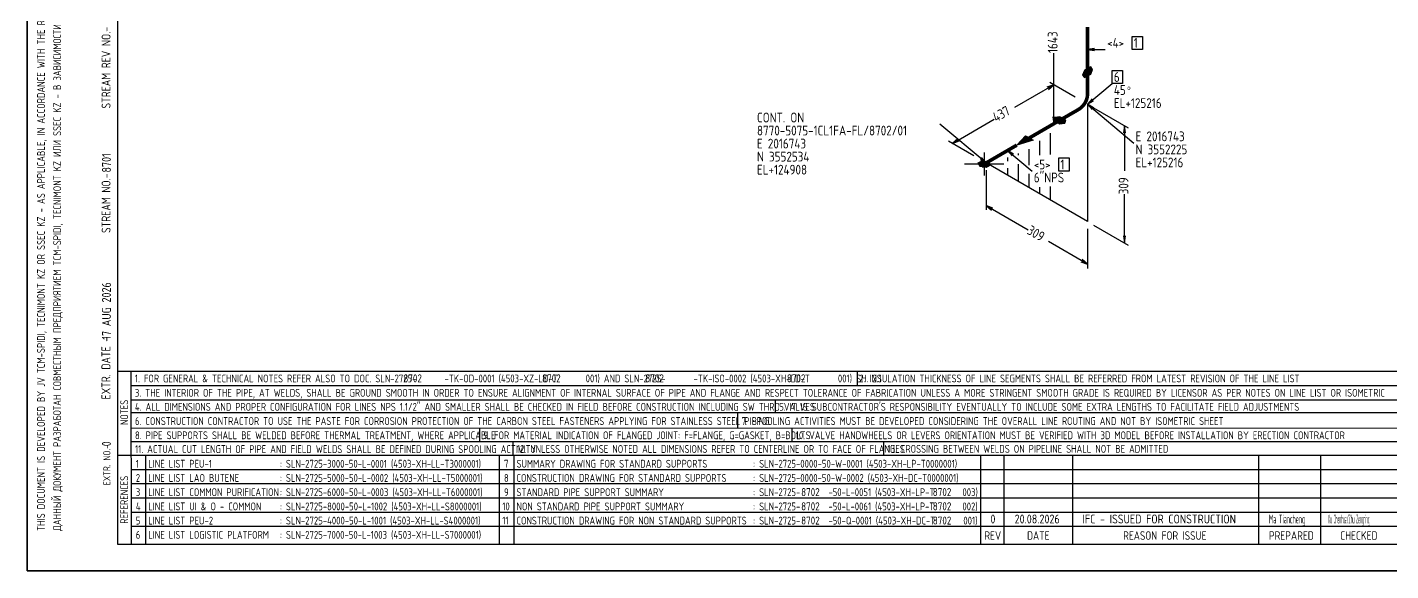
# Model space of a CAD drawing. Extents: x 0 to 594, y 0 to 420.
# Drawn here: x 0 to 383.2, y 0 to 152.9 of the extents above; entities that cross this region are included whole.
import ezdxf

# ---------------------------------------------------------------- set-up
doc = ezdxf.new("R2010")
doc.units = 0
doc.header["$MEASUREMENT"] = 0
doc.linetypes.add('BORDER_2012_SLN$0$8001.Solid', pattern=[0])
for name, color, linetype, lineweight in [('BORDER_2012_SLN$0$BG_01', 7, 'BORDER_2012_SLN$0$8001.Solid', 25), ('BORDER_2012_SLN$0$BG_02', 7, 'BORDER_2012_SLN$0$8001.Solid', 25), ('BORDER_2012_SLN$0$BG_Level_1', 7, 'BORDER_2012_SLN$0$8001.Solid', 25), ('BORDER_2012_SLN$0$Level_1', 7, 'BORDER_2012_SLN$0$8001.Solid', 25), ('BORDER_2012_SLN$0$Level_18', 7, 'BORDER_2012_SLN$0$8001.Solid', 25)]:
    doc.layers.add(name, color=color, linetype=linetype, lineweight=lineweight)
doc.layers.add('GT_1', color=7, linetype='Continuous')
doc.styles.add('BORDER_2012_SLN$0$GOST type A', font='GOST type A')
doc.styles.add('HTX1', font='')
doc.styles.get('HTX1').set_extended_font_data('GOST type A')

# ---------------------------------------------------------------- blocks, each defined once
blk = doc.blocks.new('BORDER_2012_SLN')
at = {"layer": 'BORDER_2012_SLN$0$BG_Level_1', "color": 7, "lineweight": -3}
for p, q in [((402.7, 56), (25.4, 56)), ((29.11, 56), (29.22, 7.5)), ((233.25, 56), (233.24, 52)), ((402.7, 52), (29.1, 52)), ((402.7, 47.99), (29.16, 48.01)), ((210.22, 48), (210.22, 44.42)), ((402.7, 44.41), (29.17, 44.42)), ((199.61, 44.42), (199.61, 40.02)), ((402.7, 39.96), (29.15, 40.07)), ((127.1, 40.04), (127.1, 36.23)), ((214.87, 40.02), (214.87, 36.23)), ((136.5, 36.23), (136.5, 32.43)), ((240.64, 36.23), (240.64, 32.43)), ((33.22, 32.43), (33.22, 7.59)), ((132.63, 32.43), (132.63, 7.6)), ((136.8, 32.43), (136.8, 7.59))]:
    blk.add_line(p, q, dxfattribs=at)
at = {"layer": 'BORDER_2012_SLN$0$Level_1', "color": 7, "lineweight": -3}
for p, q in [((25.4, 412.5), (25.4, 7.5)), ((402.7, 36.23), (29.15, 36.23)), ((402.7, 32.43), (25.4, 32.43)), ((267.9, 32.43), (267.91, 7.5)), ((274.59, 7.5), (274.59, 32.43)), ((293.91, 7.5), (293.91, 32.43)), ((346.11, 7.5), (346.11, 32.43)), ((363.55, 7.5), (363.55, 32.43)), ((402.7, 28.43), (29.17, 28.43)), ((402.7, 24.43), (29.18, 24.43)), ((402.7, 20.43), (29.19, 20.43)), ((402.7, 16.43), (29.2, 16.43)), ((402.7, 12.43), (29.2, 12.43)), ((25.4, 7.5), (588.6, 7.5))]:
    blk.add_line(p, q, dxfattribs=at)
at = {"layer": 'BORDER_2012_SLN$0$Level_18', "color": 7, "lineweight": -3, "flags": 128}
blk.add_lwpolyline([(0, 0), (0, 420), (594, 420), (594, 0)], close=True, dxfattribs=at)
at = {"color": 7, "char_height": 2.2, "attachment_point": 1, "style": 'BORDER_2012_SLN$0$GOST type A'}
for s, insert in [('{\\l\\fGOST type A|b0|i0;\\T1;1}', (30.5, 31.2)), ('{\\l\\fGOST type A|b0|i0;\\T1;: SLN-2725-3000-50-L-0001 (4503-XH-LL-T3000001)}', (71, 31.2)), ('{\\l\\fGOST type A|b0|i0;\\T1;7}', (134, 31.2)), ('{\\l\\fGOST type A|b0|i0;\\T1;SUMMARY DRAWING FOR STANDARD SUPPORTS}', (137.5, 31.2)), ('{\\l\\fGOST type A|b0|i0;\\T1;: SLN-2725-0000-50-W-0001 (4503-XH-LP-T0000001)}', (204, 31.2)), ('{\\l\\fGOST type A|b0|i0;\\T1;2}', (30.5, 27.2)), ('{\\l\\fGOST type A|b0|i0;\\T1;LINE LIST LAO BUTENE}', (34, 27.2)), ('{\\l\\fGOST type A|b0|i0;\\T1;: SLN-2725-5000-50-L-0002 (4503-XH-LL-T5000001)}', (71, 27.2)), ('{\\l\\fGOST type A|b0|i0;\\T1;8}', (134, 27.2)), ('{\\l\\fGOST type A|b0|i0;\\T1;CONSTRUCTION DRAWING FOR STANDARD SUPPORTS}', (137.5, 27.2)), ('{\\l\\fGOST type A|b0|i0;\\T1;: SLN-2725-0000-50-W-0002 (4503-XH-DC-T0000001)}', (204, 27.2)), ('{\\l\\fGOST type A|b0|i0;\\T1;3}', (30.5, 23.2)), ('{\\l\\fGOST type A|b0|i0;\\T1;LINE LIST COMMON PURIFICATION}', (34, 23.2)), ('{\\l\\fGOST type A|b0|i0;\\T1;: SLN-2725-6000-50-L-0003 (4503-XH-LL-T6000001)}', (71, 23.2)), ('{\\l\\fGOST type A|b0|i0;\\T1;9}', (134, 23.2)), ('{\\C256;STANDARD PIPE SUPPORT SUMMARY}', (137.5, 23.2)), ('{\\fGOST type A|b0|i0|c0|p34;: SLN-2725-       -50-L-0051 (4503-XH-LP-T       003)}', (204, 23.2)), ('{\\l\\fGOST type A|b0|i0;\\T1;4}', (30.5, 19.2)), ('{\\l\\fGOST type A|b0|i0;\\T1;LINE LIST UI & O - COMMON}', (34, 19.2)), ('{\\l\\fGOST type A|b0|i0;\\T1;: SLN-2725-8000-50-L-1002 (4503-XH-LL-S8000001)}', (71, 19.2)), ('{\\l\\fGOST type A|b0|i0;\\T1;10}', (133.5, 19.2)), ('{\\l\\fGOST type A|b0|i0;\\T1;NON STANDARD PIPE SUPPORT SUMMARY}', (137.5, 19.2)), ('{\\fGOST type A|b0|i0|c0|p34;: SLN-2725-       -50-L-0061 (4503-XH-LP-T       002)}', (204, 19.2)), ('{\\l\\fGOST type A|b0|i0;\\T1;: SLN-2725-4000-50-L-1001 (4503-XH-LL-S4000001)}', (71, 15.2)), ('{\\fGOST type A|b0|i0|c0|p34;: SLN-2725-       -50-Q-0001 (4503-XH-DC-T       001)}', (204, 15.2)), ('{\\l\\fGOST type A|b0|i0;\\T1;5}', (30.5, 15.2)), ('{\\l\\fGOST type A|b0|i0;\\T1;LINE LIST PEU-2}', (34, 15.2)), ('{\\l\\fGOST type A|b0|i0;\\T1;11}', (133.5, 15.2)), ('{\\C256;CONSTRUCTION DRAWING FOR NON STANDARD SUPPORTS}', (137.5, 15.2)), ('{\\l\\fGOST type A|b0|i0;\\T1;6}', (30.5, 11.2)), ('{\\l\\fGOST type A|b0|i0;\\T1;LINE LIST LOGISTIC PLATFORM}', (34, 11.2)), ('{\\l\\fGOST type A|b0|i0;\\T1;: SLN-2725-7000-50-L-1003 (4503-XH-LL-S7000001)}', (71, 11.2))]:
    blk.add_mtext(s, dxfattribs=dict(at, insert=insert))
at = {"layer": 'BORDER_2012_SLN$0$BG_01', "color": 7, "attachment_point": 1, "rotation": 90, "style": 'BORDER_2012_SLN$0$GOST type A'}
for s, insert, char_height in [('{\\fGOST type A|b0|i0|c134|p34;\\W1.01;ДАННЫЙ ДОКУМЕНТ РАЗРАБОТАН СОВМЕСТНЫМ ПРЕДПРИЯТИЕМ \\fGOST type A|b0|i0|c0|p34;TCM-SPIDI, TECNIMONT KZ \\fGOST type A|b0|i0|c134|p34;ИЛИ \\fGOST type A|b0|i0|c0|p34;SSEC KZ - \\fGOST type A|b0|i0|c134|p34;В ЗАВИСИМОСТИ ОТ ПРИМЕНИМОСТИ\\fGOST type A|b0|i0|c0|p34;, \\fGOST type A|b0|i0|c134|p34;В СООТВЕТСТВИИ С СООТВЕТСТВУЮЩЕЙ ОБЛАСТЬЮ РАБОТ\\fGOST type A|b0|i0|c0|p34;. \\fGOST type A|b0|i0|c134|p34;ЯВЛЯЕТСЯ КОНФИДЕНЦИАЛЬНЫМ И НЕ МОЖЕТ БЫТЬ ИСПОЛЬЗОВАН ДРУГИМИ ЛИЦАМИ ДЛЯ КАКИХ\\fGOST type A|b0|i0|c0|p34;-\\fGOST type A|b0|i0|c134|p34;ЛИБО ЦЕЛЕЙ\\fGOST type A|b0|i0|c0|p34;, \\fGOST type A|b0|i0|c134|p34;КРОМЕ ПРОЕКТА \\fGOST type A|b0|i0|c0|p34;SILLENO.}', (7.3, 11.21), 2.2), ('{\\l\\fGOST type A|b0|i0;\\T1;EXTR. DATE -}', (20.86, 48.18), 2.5), ('{\\l\\fGOST type A|b0|i0;\\T1;EXTR. NO.-}', (21.36, 24.02), 2)]:
    blk.add_mtext(s, dxfattribs=dict(at, insert=insert, char_height=char_height))
at = {"layer": 'BORDER_2012_SLN$0$BG_01', "color": 7, "insert": (2.76, 11.2), "char_height": 2.2, "attachment_point": 1, "rotation": 90, "line_spacing_factor": 1.090909, "style": 'BORDER_2012_SLN$0$GOST type A'}
blk.add_mtext('{\\fGOST type A|b0|i0|c0|p34;\\W1.01;THIS DOCUMENT IS DEVELOPED BY JV TCM-SPIDI, TECNIMONT KZ OR SSEC KZ - AS APPLICABLE, IN ACCORDANCE WITH THE RESPECTIVE SCOPE OF WORK -  IS CONFIDENTIAL AND CANNOT BE USED BY OTHERS FOR ANY PURPOSE OTHER THAN THE SILLENO PROJECT}', dxfattribs=at)
at = {"layer": 'BORDER_2012_SLN$0$BG_02', "color": 7, "char_height": 2.5, "attachment_point": 1, "rotation": 90, "style": 'BORDER_2012_SLN$0$GOST type A'}
for s, insert in [('{\\l\\fGOST type A|b0|i0;\\T1;STREAM REV NO.-}', (20.9, 130)), ('{\\l\\fGOST type A|b0|i0;\\T1;STREAM NO.-}', (20.9, 95))]:
    blk.add_mtext(s, dxfattribs=dict(at, insert=insert))
at = {"layer": 'BORDER_2012_SLN$0$BG_Level_1', "color": 7, "attachment_point": 1, "style": 'BORDER_2012_SLN$0$GOST type A'}
for s, insert, char_height in [('{\\fGOST type A|b0|i0|c0|p34;\\C256; 1. FOR GENERAL & TECHNICAL NOTES REFER ALSO TO DOC. SLN-2725-       -TK-OD-0001 (4503-XZ-LD-T       001) AND SLN-2725-       -TK-ISO-0002 (4503-XH-LD-T       001) SH. 2.1}', (29.11, 55.19), 2.2), ('{\\fGOST type A|b0|i0|c0|p34;\\C256;2. INSULATION THICKNESS OF LINE SEGMENTS SHALL BE REFERRED FROM LATEST REVISION OF THE LINE LIST}', (233.84, 55.19), 2.2), ('{\\fGOST type A|b0|i0|c0|p34;\\C256; 3. THE INTERIOR OF THE PIPE, AT WELDS, SHALL BE GROUND SMOOTH IN ORDER TO ENSURE ALIGNMENT OF INTERNAL SURFACE OF PIPE AND FLANGE AND RESPECT TOLERANCE OF FABRICATION UNLESS A MORE STRINGENT SMOOTH GRADE IS REQUIRED BY LICENSOR AS PER NOTES ON LINE LIST OR ISOMETRIC}', (29.12, 51.15), 2.2), ('{\\fGOST type A|b0|i0|c0|p34;\\C256; 4. ALL DIMENSIONS AND PROPER CONFIGURATION FOR LINES NPS 1.1/2" AND SMALLER SHALL BE CHECKED IN FIELD BEFORE CONSTRUCTION INCLUDING SW THRD VALVES}', (29.13, 47.2), 2.2), ("{\\C256; 5. IT IS SUBCONTRACTOR'S RESPONSIBILITY EVENTUALLY TO INCLUDE SOME EXTRA LENGTHS TO FACILITATE FIELD ADJUSTMENTS}", (210.22, 47.2), 2.2), ('{\\C256; 6. CONSTRUCTION CONTRACTOR TO USE THE PASTE FOR CORROSION PROTECTION OF THE CARBON STEEL FASTENERS APPLYING FOR STAINLESS STEEL PIPING}', (29.14, 43.2), 2.2), ('{\\C256; 7. SPOOLING ACTIVITIES MUST BE DEVELOPED CONSIDERING THE OVERALL LINE ROUTING AND NOT BY ISOMETRIC SHEET}', (199.61, 43.2), 2.2), ('{\\C256; 8. PIPE SUPPORTS SHALL BE WELDED BEFORE THERMAL TREATMENT, WHERE APPLICABLE}', (29.15, 39.2), 2.2), ('{\\C256; 9. FOR MATERIAL INDICATION OF FLANGED JOINT: F=FLANGE, G=GASKET, B=BOLTS}', (127.1, 39.2), 2.2), ('{\\C256; 10. VALVE HANDWHEELS OR LEVERS ORIENTATION MUST BE VERIFIED WITH 3D MODEL BEFORE INSTALLATION BY ERECTION CONTRACTOR}', (214.87, 39.2), 2.2), ('{\\C256; 11. ACTUAL CUT LENGTH OF PIPE AND FIELD WELDS SHALL BE DEFINED DURING SPOOLING ACTIVITY}', (29.16, 35.32), 2.2), ('{\\C256; 12. UNLESS OTHERWISE NOTED ALL DIMENSIONS REFER TO CENTERLINE OR TO FACE OF FLANGES}', (136.5, 35.35), 2.2), ('{\\C256; 13. CROSSING BETWEEN WELDS ON PIPELINE SHALL NOT BE ADMITTED}', (240.64, 35.38), 2.2), ('{\\l\\fGOST type A|b0|i0;\\T1;LINE LIST PEU-1}', (34, 31.2), 2.2), ('{\\l\\fGOST type A|b0|i0;\\T1;REV}', (269, 11.1), 2.4), ('{\\l\\fGOST type A|b0|i0;\\T1;DATE}', (281, 11.1), 2.4), ('{\\l\\fGOST type A|b0|i0;\\T1;REASON FOR ISSUE}', (308, 11.1), 2.4), ('{\\l\\fGOST type A|b0|i0;\\T1;PREPARED}', (349, 11.1), 2.4), ('{\\l\\fGOST type A|b0|i0;\\T1;CHECKED}', (369, 11.1), 2.4)]:
    blk.add_mtext(s, dxfattribs=dict(at, insert=insert, char_height=char_height))
at = {"layer": 'BORDER_2012_SLN$0$BG_Level_1', "color": 7, "char_height": 2.2, "attachment_point": 1, "rotation": 90, "style": 'BORDER_2012_SLN$0$GOST type A'}
for s, insert in [('{\\l\\fGOST type A|b0|i0;\\T1;NOTES}', (26.15, 40.99)), ('{\\l\\fGOST type A|b0|i0;\\T1;REFERENCES}', (26.15, 13.23))]:
    blk.add_mtext(s, dxfattribs=dict(at, insert=insert))

msp = doc.modelspace()

# ---------------------------------------------------------------- linework, layer by layer
at = {"layer": 'GT_1', "flags": 128}
for points in [[(0, 0), (594, 0), (594, 420), (0, 420), (0, 0)], [(310.5, 150.3), (313.4, 150.3), (313.4, 146.6), (310.5, 146.6), (310.5, 150.3)], [(300, 146.9), (298, 146.6), (300, 146.3)], [(298, 146.6), (303, 146.6)], [(288.5, 125.7), (288.5, 145.6)], [(298.9, 139.7), (299.4, 141), (298.9, 141.7), (297.1, 140.7), (296.6, 139.4), (297.1, 138.7), (298.9, 139.7)], [(296.6, 139.4), (298.36, 139.4)], [(296.677, 139.6), (298.72, 139.6)], [(296.743, 139.2), (298, 139.2)], [(296.754, 139.8), (298.938, 139.8)], [(296.831, 140), (299.015, 140)], [(296.886, 139), (297.64, 139)], [(296.908, 140.2), (299.092, 140.2)], [(296.985, 140.4), (299.169, 140.4)], [(297.062, 140.6), (299.246, 140.6)], [(297.28, 140.8), (299.323, 140.8)], [(297.64, 141), (299.4, 141)], [(298, 141.2), (299.257, 141.2)], [(298.36, 141.4), (299.114, 141.4)], [(304.9, 140.7), (307.8, 140.7), (307.8, 137), (304.9, 137), (304.9, 140.7)], [(288.5, 136.7), (277.5, 130.3)], [(287, 135.4), (288.5, 136.7), (286.6, 136)], [(294.5, 133.2), (287.4, 137.3)], [(298, 131.2), (304.9, 137)], [(299.3, 132.7), (298, 131.2), (299.7, 132.2)], [(299.7, 130.2), (298, 131.2), (299.3, 129.7)], [(298, 131.2), (311, 120.3)], [(298, 131.2), (298, 98.2)], [(260, 120.2), (271.8, 127)], [(294.5, 129.2), (287.4, 125.1)], [(288.2, 127.7), (288.5, 125.7), (288.8, 127.7)], [(290.2, 125.7), (291.6, 125.9), (291.9, 126.7), (290.2, 127.7), (288.8, 127.5), (288.5, 126.7), (290.2, 125.7)], [(288.538, 126.8), (291.73, 126.8)], [(288.613, 127), (291.39, 127)], [(288.67, 126.6), (291.863, 126.6)], [(288.688, 127.2), (291.05, 127.2)], [(288.763, 127.4), (290.71, 127.4)], [(289.5, 127.6), (290.37, 127.6)], [(299.7, 130.2), (309.4, 124.6)], [(269.5, 114.7), (256.5, 125.6)], [(287.5, 123.1), (287.5, 117.1)], [(289.01, 126.4), (291.788, 126.4)], [(289.35, 126.2), (291.713, 126.2)], [(289.69, 126), (291.638, 126)], [(290.03, 125.8), (290.9, 125.8)], [(308.7, 123.2), (308.4, 125.2), (308.1, 123.2)], [(308.4, 125.2), (308.4, 112.5)], [(266, 116.7), (258.9, 120.8)], [(261.5, 121.5), (260, 120.2), (261.9, 120.9)], [(281.6, 121.7), (282.7, 121.1), (278.1, 119.7), (280.6, 122.3), (282.6, 121.1), (278.5, 119.9), (280.7, 122.2), (282.4, 121.2), (278.8, 120.1), (280.8, 122.1), (282.3, 121.3), (279.2, 120.3), (281, 122.1), (282.2, 121.4), (279.5, 120.5), (281.1, 122), (282, 121.5), (279.8, 120.7), (281.3, 121.9), (281.9, 121.5), (280.1, 120.9), (281.4, 121.8), (281.7, 121.6), (280.5, 121.1), (281.5, 121.7), (281.6, 121.7), (278.1, 119.7)], [(284.5, 120.9), (284.5, 116.9)], [(270.6, 114.1), (269.5, 113.4), (267.8, 113.7), (267.3, 114.7), (268.4, 115.3), (270.1, 115), (270.6, 114.1)], [(267.8, 115.7), (269.5, 114.7), (268.2, 116.2)], [(267.85, 115), (270.1, 115)], [(268.217, 115.2), (268.967, 115.2)], [(268.9, 117.6), (268.9, 111.2)], [(277.2, 117.2), (275.5, 118.2), (276.8, 116.7)], [(275.5, 118.2), (282.4, 112.4)], [(275.5, 116.2), (275.5, 115.2)], [(278.5, 117.4), (278.5, 116.9)], [(281.5, 118.6), (281.5, 114.1)], [(289.9, 116.1), (292.8, 116.1), (292.8, 112.4), (289.9, 112.4), (289.9, 116.1)], [(274.5, 114.4), (263.4, 114.4)], [(267.35, 114.6), (270.322, 114.6)], [(267.45, 114.4), (270.433, 114.4)], [(267.483, 114.8), (270.211, 114.8)], [(267.55, 114.2), (270.544, 114.2)], [(267.65, 114), (270.443, 114)], [(267.75, 113.8), (270.129, 113.8)], [(268.367, 113.6), (269.814, 113.6)], [(298, 98.2), (269.5, 114.7)], [(269.5, 112.7), (269.5, 101.5)], [(275.5, 113.2), (275.5, 111.2)], [(278.5, 114.4), (278.5, 109.5)], [(281.5, 111.6), (281.5, 107.8)], [(284.5, 107.9), (284.5, 106)], [(287.5, 108.1), (287.5, 104.3)], [(308.4, 92.2), (308.4, 105.9)], [(271.4, 102), (269.5, 102.7), (271, 101.4)], [(269.5, 102.7), (281.3, 95.9)], [(298, 96.2), (298, 85)], [(299.7, 97.2), (309.4, 91.6)], [(298, 86.2), (287, 92.6)], [(308.1, 94.2), (308.4, 92.2), (308.7, 94.2)], [(296.1, 86.9), (298, 86.2), (296.5, 87.5)]]:
    msp.add_lwpolyline(points, dxfattribs=at)
at = {"layer": 'GT_1', "const_width": 1, "flags": 128}
for points in [[(298, 152.9), (298, 140.2)], [(298, 140.2), (298, 134.2)], [(290.2, 126.7), (281.6, 121.7)], [(295.4, 129.7), (290.2, 126.7)], [(278.1, 119.7), (269.5, 114.7)]]:
    msp.add_lwpolyline(points, dxfattribs=at)
msp.add_lwpolyline([(298, 134.2, -0.268116), (295.4, 129.7)], format="xyb", dxfattribs=at)

# ---------------------------------------------------------------- block references
at = {"linetype": 'Continuous'}
msp.add_blockref('BORDER_2012_SLN', (0, 0), dxfattribs=at)

# ---------------------------------------------------------------- texts
at = {"layer": 'GT_1', "style": 'HTX1', "width": 1.02}
for s, height, rotation, p in [('1643', 2.75, 90, (289.574, 145.629)), ('437', 2.75, 30, (272.324, 126.083)), ('8701', 2.5, 90, (23.5, 112)), ('309', 2.75, 90, (309.492, 105.871)), ('309', 2.75, 330, (280.75, 94.912)), ('17 AUG 2026', 2.5, 90, (23.5, 65)), ('0', 2.5, 90, (23.5, 35))]:
    msp.add_text(s, height=height, rotation=rotation, dxfattribs=at).set_placement(p)
at = {"layer": 'GT_1', "style": 'HTX1'}
for s, height, width, p in [('<4>', 2.75, 1.02, (303.5, 147.1)), ('1', 2.75, 1.02, (310.98, 147.1)), ('6', 2.75, 1.02, (305.4, 137.5)), ('45', 2.75, 1.02, (305.4, 133.833)), ('o', 1.375, 1.02, (309.14, 135.208)), ('EL+125216', 2.75, 1.02, (305.4, 130.167)), ('CONT. ON', 2.75, 1.02, (205.086, 126.1)), ('8770-5075-1CL1FA-FL/8702/01', 2.75, 1.02, (205.086, 122.433)), ('E 2016743', 2.75, 1.02, (311.5, 120.8)), ('E 2016743', 2.75, 1.02, (205.086, 118.767)), ('N 3552225', 2.75, 1.02, (311.5, 117.133)), ('N 3552534', 2.75, 1.02, (205.086, 115.1)), ('<5>', 2.75, 1.02, (282.9, 112.9)), ('1', 2.75, 1.02, (290.38, 112.9)), ('EL+125216', 2.75, 1.02, (311.5, 113.467)), ('EL+124908', 2.75, 1.02, (205.086, 111.433)), ('6"NPS', 2.75, 1.02, (282.9, 109.233)), ('8702', 2.25, 1.02, (105.7, 53)), ('8702', 2.25, 1.02, (144.7, 53)), ('8702', 2.25, 1.02, (173.7, 53)), ('8702', 2.25, 1.02, (213.5, 53)), ('8702', 2.25, 1.02, (217.5, 21)), ('8702', 2.25, 1.02, (254.5, 21)), ('8702', 2.25, 1.02, (217.5, 17)), ('8702', 2.25, 1.02, (254.5, 17)), ('0', 2.5, 1.02, (270.7, 13.3)), ('0', 2.5, 1.02, (270.7, 13.3)), ('0', 2.5, 1.02, (270.7, 13.3)), ('20.08.2026', 2.5, 1.02, (277.5, 13.3)), ('20.08.2026', 2.5, 1.02, (277.5, 13.3)), ('20.08.2026', 2.5, 1.02, (277.5, 13.3)), ('IFC - ISSUED FOR CONSTRUCTION', 2.5, 1.02, (296.6, 13.3)), ('IFC - ISSUED FOR CONSTRUCTION', 2.5, 1.02, (296.6, 13.3)), ('IFC - ISSUED FOR CONSTRUCTION', 2.5, 1.02, (296.6, 13.3)), ('Ma Tiancheng', 2.5, 0.5, (349, 13.3)), ('Ma Tiancheng', 2.5, 0.5, (349, 13.3)), ('Ma Tiancheng', 2.5, 0.5, (349, 13.3)), ('Xu Chenhua/Zhu Zengting', 2.5, 0.3, (365.5, 13.3)), ('Xu Chenhua/Zhu Zengting', 2.5, 0.3, (365.5, 13.3)), ('Xu Chenhua/Zhu Zengting', 2.5, 0.3, (365.5, 13.3)), ('8702', 2.25, 1.02, (217.5, 13)), ('8702', 2.25, 1.02, (254.5, 13))]:
    msp.add_text(s, height=height, dxfattribs=dict(at, width=width)).set_placement(p)

doc.saveas('drawing.dxf')
